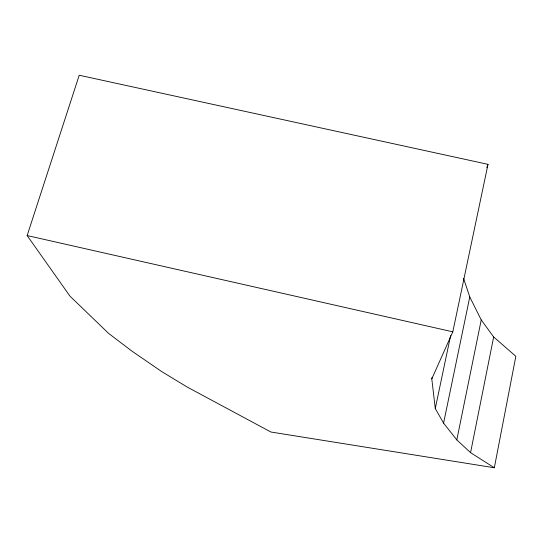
<?xml version="1.0" encoding="UTF-8"?>
<svg xmlns="http://www.w3.org/2000/svg" width="543" height="543" viewBox="0 0 543 543"><rect width="100%" height="100%" fill="white"/><g stroke="black" fill="none" stroke-linecap="round" stroke-linejoin="round"><path stroke-width="0.81" d="M494.327 467.761L470.564 452.652L456.806 439.898L443.583 423.106L435.276 408.533L431.8 378.878L452.808 331.827L487.994 164.339L79.217 75.239L27.15 235.56L70.006 296.186L108.648 333.436L132.227 351.335L161.95 371.738L187.125 387.01L270.923 432.024L494.327 467.761L515.85 356.303L493.655 336.965L481.234 319.915L469.776 296.967L463.532 278.301M470.564 452.652L493.655 336.965M456.806 439.898L481.234 319.915M443.583 423.106L469.776 296.967M435.276 408.533L450.622 335.594M431.8 378.878L432.147 377.229M486.84 167.516L487.994 164.339M27.15 235.56L452.808 331.827"/></g></svg>
